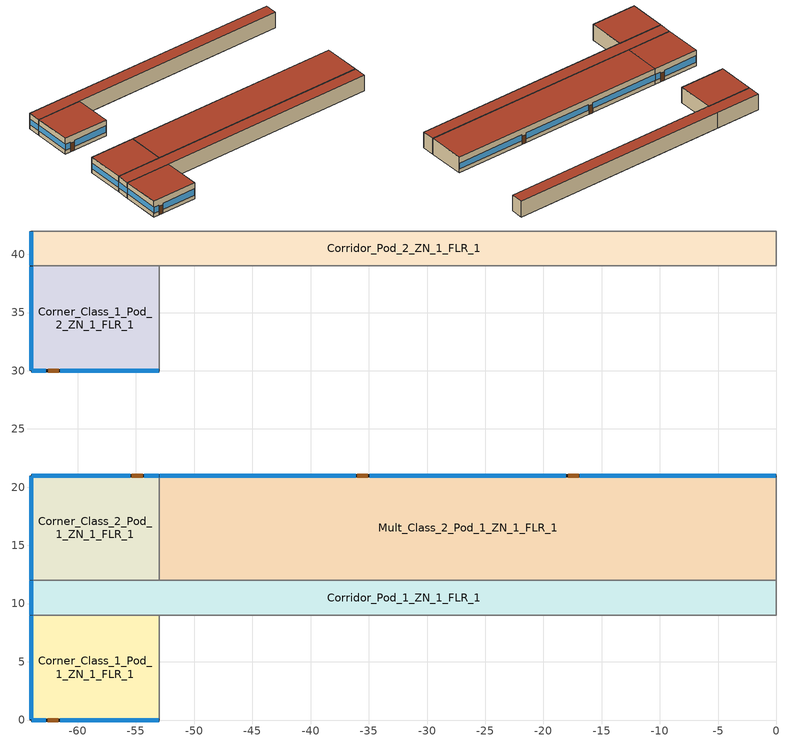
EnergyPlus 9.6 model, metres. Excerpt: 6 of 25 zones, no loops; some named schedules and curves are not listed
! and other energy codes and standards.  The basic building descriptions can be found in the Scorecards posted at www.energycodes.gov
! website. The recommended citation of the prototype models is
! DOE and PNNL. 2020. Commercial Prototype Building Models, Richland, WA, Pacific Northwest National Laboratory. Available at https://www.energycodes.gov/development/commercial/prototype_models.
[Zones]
Corner_Class_1_Pod_1_ZN_1_FLR_1
 floor ground (Corner_Class_1_Pod_1_ZN_1_FLR_1_Floor_Ffactor): -64,9 -53,9 -53,0 -64,0 z0
 wall outside (nonres_ext_wall): -64,9 -64,0 -53,0 z0:4
 wall to Mult_Class_1_Pod_1_ZN_1_FLR_1 (int_wall): -53,0 -53,9 z0:4
 wall to Corridor_Pod_1_ZN_1_FLR_1 (int_wall): -53,9 -64,9 z0:4
 window (NonresWindow_U_0.38_SHGC_0.38): -64,8.95 -64,0.05 z1.1:2.52; -63.95,0 -62.73,0 / -61.51,0 -53.05,0 z0.92:2.51
 door (Swinging Door_con): -62.59,0 -61.68,0 z0:2.13
 roof outside (nonres_roof): -64,0 -53,0 -53,9 -64,9 z4
Corridor_Pod_1_ZN_1_FLR_1
 floor ground (Corridor_Pod_1_ZN_1_FLR_1_Floor_Ffactor): -64,12 0,12 0,9 -64,9 z0
 wall outside (nonres_ext_wall): -64,12 -64,9 z0:4
 wall to Mult_Class_1_Pod_1_ZN_1_FLR_1 (int_wall): -53,9 0,9 z0:4
 wall to Main_Corridor_ZN_1_FLR_1 (int_wall): 0,9 0,12 z0:4
 wall to Mult_Class_2_Pod_1_ZN_1_FLR_1 (int_wall): 0,12 -53,12 z0:4
 wall to Corner_Class_2_Pod_1_ZN_1_FLR_1 (int_wall): -53,12 -64,12 z0:4
 window (NonresWindow_U_0.38_SHGC_0.38): -64,11.95 -64,9.05 z1.1:2.55
 roof outside (nonres_roof): -64,9 0,9 0,12 -64,12 z4
Corner_Class_2_Pod_1_ZN_1_FLR_1
 floor ground (Corner_Class_2_Pod_1_ZN_1_FLR_1_Floor_Ffactor): -64,21 -53,21 -53,12 -64,12 z0
 wall outside (nonres_ext_wall): -53,21 -64,21 -64,12 z0:4
 wall to Mult_Class_2_Pod_1_ZN_1_FLR_1 (int_wall): -53,12 -53,21 z0:4
 window (NonresWindow_U_0.38_SHGC_0.38): -64,20.95 -64,12.05 z1.1:2.52; -53.05,21 -54.27,21 / -55.49,21 -63.95,21 z0.92:2.51
 door (Swinging Door_con): -54.43,21 -55.34,21 z0:2.13
 roof outside (nonres_roof): -64,12 -53,12 -53,21 -64,21 z4
Mult_Class_2_Pod_1_ZN_1_FLR_1
 floor ground (Mult_Class_2_Pod_1_ZN_1_FLR_1_Floor_Ffactor): -53,21 0,21 0,12 -53,12 z0
 wall outside (nonres_ext_wall): 0,21 -53,21 z0:4
 wall to Main_Corridor_ZN_1_FLR_1 (int_wall): 0,12 0,21 z0:4
 window (NonresWindow_U_0.38_SHGC_0.38): -0.05,21 -16.87,21 / -18.09,21 -34.91,21 / -36.13,21 -52.95,21 z1.03:2.5
 door (Swinging Door_con): -16.98,21 -17.89,21 / -35.09,21 -36.01,21 z0:2.13
 roof outside (nonres_roof): -53,12 0,12 0,21 -53,21 z4
Corner_Class_1_Pod_2_ZN_1_FLR_1
 floor ground (Corner_Class_1_Pod_2_ZN_1_FLR_1_Floor_Ffactor): -64,39 -53,39 -53,30 -64,30 z0
 wall outside (nonres_ext_wall): -64,39 -64,30 -53,30 z0:4
 wall to Mult_Class_1_Pod_2_ZN_1_FLR_1 (int_wall): -53,30 -53,39 z0:4
 wall to Corridor_Pod_2_ZN_1_FLR_1 (int_wall): -53,39 -64,39 z0:4
 window (NonresWindow_U_0.38_SHGC_0.38): -64,38.95 -64,30.05 z1.1:2.52; -63.95,30 -62.73,30 / -61.51,30 -53.05,30 z0.92:2.51
 door (Swinging Door_con): -62.53,30 -61.62,30 z0:2.13
 roof outside (nonres_roof): -64,30 -53,30 -53,39 -64,39 z4
Corridor_Pod_2_ZN_1_FLR_1
 floor ground (Corridor_Pod_2_ZN_1_FLR_1_Floor_Ffactor): -64,42 0,42 0,39 -64,39 z0
 wall outside (nonres_ext_wall): -64,42 -64,39 z0:4
 wall to Mult_Class_1_Pod_2_ZN_1_FLR_1 (int_wall): -53,39 0,39 z0:4
 wall to Main_Corridor_ZN_1_FLR_1 (int_wall): 0,39 0,42 z0:4
 wall to Mult_Class_2_Pod_2_ZN_1_FLR_1 (int_wall): 0,42 -53,42 z0:4
 wall to Corner_Class_2_Pod_2_ZN_1_FLR_1 (int_wall): -53,42 -64,42 z0:4
 window (NonresWindow_U_0.38_SHGC_0.38): -64,41.95 -64,39.05 z1.1:2.55
 roof outside (nonres_roof): -64,39 0,39 0,42 -64,42 z4
[Building]
SchoolPrimary: North Axis {deg}=0; Terrain=City; Loads Convergence Tolerance Value {W}=0.04; Temperature Convergence Tolerance Value {deltaC}=0.2; Solar Distribution=FullInteriorAndExterior; Maximum Number of Warmup Days=25; Minimum Number of Warmup Days=6
[Site:Location]
Denver-Aurora-Buckley.AFB_CO_USA WMO=724695: Latitude {deg}=39.72; Longitude {deg}=-104.75; Time Zone {hr}=-7; Elevation {m}=1726
[SizingPeriod:DesignDay] Day of Month=21; Dry-Bulb Temperature Range Modifier Type=DefaultMultipliers; Humidity Condition Type=Wetbulb; Barometric Pressure {Pa}=82237; Rain Indicator=No; Snow Indicator=No; Daylight Saving Time Indicator=No
Name | Month | Day Type | Maximum Dry-Bulb Temperature {C} | Daily Dry-Bulb Temperature Range {deltaC} | Wetbulb or DewPoint at Maximum Dry-Bulb {C} | Wind Speed {m/s} | Wind Direction {deg} | Solar Model Indicator | Sky Clearness | ASHRAE Clear Sky Optical Depth for Beam Irradiance (taub) | ASHRAE Clear Sky Optical Depth for Diffuse Irradiance (taud)
Denver-Aurora-Buckley.AFB_CO_USA Ann Htg 99.6% Condns DB | 12 | WinterDesignDay | -17.9 | 0 | -17.9 | 2.5 | 180 | ASHRAEClearSky | 0
Denver-Aurora-Buckley.AFB_CO_USA Ann Clg .4% Condns DB=>MWB | 7 | SummerDesignDay | 33.9 | 14.8 | 15 | 3.6 | 30 | ASHRAETau |  | 0.423 | 2.02
[Site:WaterMainsTemperature]
Calculation Method=Correlation; Annual Average Outdoor Air Temperature {C}=9.95; Maximum Difference In Monthly Average Outdoor Air Temperatures {deltaC}=23.7
[Site:GroundTemperature:FCfactorMethod]
7.1, 3, -1, 0.8, -0.2, 4.8, 6.1, 13.7, 22.2, 22.7, 21.7, 18.5
[Material:NoMass] Thermal Absorptance=0.9; Solar Absorptance=0.7; Visible Absorptance=0.7
Name | Roughness | Thermal Resistance {m2-K/W}
Opaque Door panel_con | MediumRough | 0.475964
Nonres_Roof_Insulation | MediumSmooth | 5.30668
Nonres_Exterior_Wall_Insulation | MediumSmooth | 2.81828
[Construction]
Swinging Door_con: Opaque Door panel_con
InteriorFurnishings: Std Wood 6inch
int_wall: G01 13mm gypsum board, G01 13mm gypsum board
nonres_roof: F13 Built-up roofing, Nonres_Roof_Insulation, F08 Metal surface
nonres_ext_wall: F07 25mm stucco, G01 16mm gypsum board, Nonres_Exterior_Wall_Insulation, G01 16mm gypsum board
NonresWindow_U_0.38_SHGC_0.38: Nonres Window Glazing Layer
[Material]
Name | Roughness | Thickness {m} | Conductivity {W/m-K} | Density {kg/m3} | Specific Heat {J/kg-K} | Thermal Absorptance | Solar Absorptance | Visible Absorptance
Std Wood 6inch | MediumSmooth | 0.15 | 0.12 | 540 | 1210 | 0.9 | 0.7 | 0.7
F07 25mm stucco | Smooth | 0.0254 | 0.72 | 1856 | 840 | 0.9 | 0.7 | 0.7
F08 Metal surface | Smooth | 0.0008 | 45.28 | 7824 | 500
F13 Built-up roofing | Rough | 0.0095 | 0.16 | 1120 | 1460 | 0.9 | 0.77
G01 13mm gypsum board | Smooth | 0.0127 | 0.16 | 800 | 1090 | 0.9 | 0.7 | 0.5
G01 16mm gypsum board | MediumSmooth | 0.0159 | 0.16 | 800 | 1090
[WindowMaterial:SimpleGlazingSystem]
Nonres Window Glazing Layer: U-Factor {W/m2-K}=2.15774; Solar Heat Gain Coefficient=0.38; Visible Transmittance=0.418
[Construction:FfactorGroundFloor] F-Factor {W/m-K}=0.90012
Name | Area {m2} | PerimeterExposed {m}
Corner_Class_1_Pod_1_ZN_1_FLR_1_Floor_Ffactor; Corner_Class_2_Pod_1_ZN_1_FLR_1_Floor_Ffactor; Corner_Class_1_Pod_2_ZN_1_FLR_1_Floor_Ffactor | 99 | 20
Corridor_Pod_1_ZN_1_FLR_1_Floor_Ffactor; Corridor_Pod_2_ZN_1_FLR_1_Floor_Ffactor | 192 | 3
Mult_Class_2_Pod_1_ZN_1_FLR_1_Floor_Ffactor | 477 | 53
[Zone] Type=1; Multiplier=1; Ceiling Height {m}=4; Floor Area {m2}=autocalculate; Part of Total Floor Area=Yes
Name | Volume {m3}
Corner_Class_1_Pod_1_ZN_1_FLR_1; Corner_Class_2_Pod_1_ZN_1_FLR_1; Corner_Class_1_Pod_2_ZN_1_FLR_1 | 396
Corridor_Pod_1_ZN_1_FLR_1; Corridor_Pod_2_ZN_1_FLR_1 | 768
Mult_Class_2_Pod_1_ZN_1_FLR_1 | 1908
[InternalMass] Construction=InteriorFurnishings
Name | Zone or ZoneList | Surface Area {m2}
Corner_Class_1_Pod_1_ZN_1_FLR_1_InternalMass_1 | Corner_Class_1_Pod_1_ZN_1_FLR_1 | 198
Corridor_Pod_1_ZN_1_FLR_1_InternalMass_1 | Corridor_Pod_1_ZN_1_FLR_1 | 384
Corner_Class_2_Pod_1_ZN_1_FLR_1_InternalMass_1 | Corner_Class_2_Pod_1_ZN_1_FLR_1 | 198
Mult_Class_2_Pod_1_ZN_1_FLR_1_InternalMass_1 | Mult_Class_2_Pod_1_ZN_1_FLR_1 | 954
Corner_Class_1_Pod_2_ZN_1_FLR_1_InternalMass_1 | Corner_Class_1_Pod_2_ZN_1_FLR_1 | 198
Corridor_Pod_2_ZN_1_FLR_1_InternalMass_1 | Corridor_Pod_2_ZN_1_FLR_1 | 384
[People] Number of People Schedule=BLDG_OCC_SCH; Fraction Radiant=0.3; Sensible Heat Fraction=AUTOCALCULATE; Activity Level Schedule=ACTIVITY_SCH; Enable ASHRAE 55 Comfort Warnings=No; Mean Radiant Temperature Calculation Type=ZoneAveraged; Work Efficiency Schedule=WORK_EFF_SCH; Clothing Insulation Calculation Method=ClothingInsulationSchedule; Clothing Insulation Schedule=CLOTHING_SCH; Air Velocity Schedule=AIR_VELO_SCH; Thermal Comfort Model 1 Type=FANGER
Name | Zone or ZoneList or Space or SpaceList | Number of People Calculation Method | Floor Area per Person {m2/person} | Number of People
Corner_Class_1_Pod_1_ZN_1_FLR_1 | Corner_Class_1_Pod_1_ZN_1_FLR_1 | Area/Person | 3.716
Corridor_Pod_1_ZN_1_FLR_1 | Corridor_Pod_1_ZN_1_FLR_1 | People |  | 0
Corner_Class_2_Pod_1_ZN_1_FLR_1 | Corner_Class_2_Pod_1_ZN_1_FLR_1 | Area/Person | 3.716
Mult_Class_2_Pod_1_ZN_1_FLR_1 | Mult_Class_2_Pod_1_ZN_1_FLR_1 | Area/Person | 3.716
Corner_Class_1_Pod_2_ZN_1_FLR_1 | Corner_Class_1_Pod_2_ZN_1_FLR_1 | Area/Person | 3.716
Corridor_Pod_2_ZN_1_FLR_1 | Corridor_Pod_2_ZN_1_FLR_1 | People |  | 0
[Lights] Design Level Calculation Method=Watts/Area; Return Air Fraction=0; Fraction Radiant=0.37; Fraction Visible=0.2; Fraction Replaceable=1; Return Air Fraction Calculated from Plenum Temperature=No
Name | Zone or ZoneList or Space or SpaceList | Schedule | Watts per Zone Floor Area {W/m2}
Corner_Class_1_Pod_1_ZN_1_FLR_1_Lights | Corner_Class_1_Pod_1_ZN_1_FLR_1 | BLDG_LIGHT_CLASSROOM_SCH | 9.9028
Corridor_Pod_1_ZN_1_FLR_1_Lights | Corridor_Pod_1_ZN_1_FLR_1 | BLDG_LIGHT_CORRIDOR_SCH | 7.10418
Corner_Class_2_Pod_1_ZN_1_FLR_1_Lights | Corner_Class_2_Pod_1_ZN_1_FLR_1 | BLDG_LIGHT_CLASSROOM_SCH | 9.9028
Mult_Class_2_Pod_1_ZN_1_FLR_1_Lights | Mult_Class_2_Pod_1_ZN_1_FLR_1 | BLDG_LIGHT_CLASSROOM_SCH | 9.9028
Corner_Class_1_Pod_2_ZN_1_FLR_1_Lights | Corner_Class_1_Pod_2_ZN_1_FLR_1 | BLDG_LIGHT_CLASSROOM_SCH | 9.9028
Corridor_Pod_2_ZN_1_FLR_1_Lights | Corridor_Pod_2_ZN_1_FLR_1 | BLDG_LIGHT_CORRIDOR_SCH | 7.10418
[ElectricEquipment] Schedule=BLDG_EQUIP_SCH; Design Level Calculation Method=EquipmentLevel; Fraction Latent=0; Fraction Radiant=0.5; Fraction Lost=0
Name | Zone or ZoneList or Space or SpaceList | Design Level {W}
Corner_Class_1_Pod_1_ZN_1_FLR_1_PlugMisc_Equip | Corner_Class_1_Pod_1_ZN_1_FLR_1 | 1485
Corridor_Pod_1_ZN_1_FLR_1_PlugMisc_Equip | Corridor_Pod_1_ZN_1_FLR_1 | 768
Corner_Class_2_Pod_1_ZN_1_FLR_1_PlugMisc_Equip | Corner_Class_2_Pod_1_ZN_1_FLR_1 | 1485
Mult_Class_2_Pod_1_ZN_1_FLR_1_PlugMisc_Equip | Mult_Class_2_Pod_1_ZN_1_FLR_1 | 7155
Corner_Class_1_Pod_2_ZN_1_FLR_1_PlugMisc_Equip | Corner_Class_1_Pod_2_ZN_1_FLR_1 | 1485
Corridor_Pod_2_ZN_1_FLR_1_PlugMisc_Equip | Corridor_Pod_2_ZN_1_FLR_1 | 768
[Daylighting:Controls] Daylighting Method=SplitFlux; Lighting Control Type=Stepped; Minimum Input Power Fraction for Continuous or ContinuousOff Dimming Control=0.3; Minimum Light Output Fraction for Continuous or ContinuousOff Dimming Control=0.2; Number of Stepped Control Steps=3; Probability Lighting will be Reset When Needed in Manual Stepped Control=1; Maximum Allowable Discomfort Glare Index=22; Illuminance Setpoint at Reference Point 1 {lux}=377; Illuminance Setpoint at Reference Point 2 {lux}=377
Name | Zone or Space | Glare Calculation Daylighting Reference Point | Glare Calculation Azimuth Angle of View Direction Clockwise from Zone y-Axis {deg} | Daylighting Reference Point 1 | Fraction of Lights Controlled by Reference Point 1 | Daylighting Reference Point 2 | Fraction of Lights Controlled by Reference Point 2
Corner_Class_1_Pod_1_ZN_1_FLR_1_DaylCtrl | Corner_Class_1_Pod_1_ZN_1_FLR_1 | Corner_Class_1_Pod_1_ZN_1_FLR_1_DaylRefPt1 | 180 | Corner_Class_1_Pod_1_ZN_1_FLR_1_DaylRefPt1 | 0.56 | Corner_Class_1_Pod_1_ZN_1_FLR_1_DaylRefPt2 | 0.2
Corner_Class_2_Pod_1_ZN_1_FLR_1_DaylCtrl | Corner_Class_2_Pod_1_ZN_1_FLR_1 | Corner_Class_2_Pod_1_ZN_1_FLR_1_DaylRefPt1 | 270 | Corner_Class_2_Pod_1_ZN_1_FLR_1_DaylRefPt1 | 0.56 | Corner_Class_2_Pod_1_ZN_1_FLR_1_DaylRefPt2 | 0.22
Mult_Class_2_Pod_1_ZN_1_FLR_1_DaylCtrl | Mult_Class_2_Pod_1_ZN_1_FLR_1 | Mult_Class_2_Pod_1_ZN_1_FLR_1_DaylRefPt1 | 0 | Mult_Class_2_Pod_1_ZN_1_FLR_1_DaylRefPt1 | 0.28 | Mult_Class_2_Pod_1_ZN_1_FLR_1_DaylRefPt2 | 0.28
Corner_Class_1_Pod_2_ZN_1_FLR_1_DaylCtrl | Corner_Class_1_Pod_2_ZN_1_FLR_1 | Corner_Class_1_Pod_2_ZN_1_FLR_1_DaylRefPt1 | 180 | Corner_Class_1_Pod_2_ZN_1_FLR_1_DaylRefPt1 | 0.56 | Corner_Class_1_Pod_2_ZN_1_FLR_1_DaylRefPt2 | 0.2
[ZoneInfiltration:DesignFlowRate] Schedule=INFIL_SCH_PNNL; Design Flow Rate Calculation Method=Flow/ExteriorArea; Constant Term Coefficient=0; Temperature Term Coefficient=0; Velocity Term Coefficient=0.224; Velocity Squared Term Coefficient=0
Name | Zone or ZoneList | Flow per Exterior Surface Area {m3/s-m2}
Corner_Class_1_Pod_1_ZN_1_FLR_1_Infiltration | Corner_Class_1_Pod_1_ZN_1_FLR_1 | 0.000254325
Corridor_Pod_1_ZN_1_FLR_1_Infiltration | Corridor_Pod_1_ZN_1_FLR_1 | 3.35686e-05
Corner_Class_2_Pod_1_ZN_1_FLR_1_Infiltration | Corner_Class_2_Pod_1_ZN_1_FLR_1 | 0.000254325
Mult_Class_2_Pod_1_ZN_1_FLR_1_Infiltration | Mult_Class_2_Pod_1_ZN_1_FLR_1 | 0.00017524
Corner_Class_1_Pod_2_ZN_1_FLR_1_Infiltration | Corner_Class_1_Pod_2_ZN_1_FLR_1 | 0.000254325
Corridor_Pod_2_ZN_1_FLR_1_Infiltration | Corridor_Pod_2_ZN_1_FLR_1 | 3.35686e-05
[Exterior:Lights] Control Option=AstronomicalClock
Name | Schedule | Design Level {W}
Exterior_Lights_a | Exterior_lighting_schedule_a | 150.48
Exterior_Lights_b | Exterior_lighting_schedule_b_2016 | 1645.9
Exterior_Lights_c | Exterior_lighting_schedule_c_2016 | 584.3
[AvailabilityManager:NightCycle] Applicability Schedule=Always_On; Fan Schedule=HVACOperationSchd; Control Type=CycleOnAny; Thermostat Tolerance {deltaC}=1; Cycling Run Time Control Type=FixedRunTime; Cycling Run Time {s}=1800
VAV_POD_1 Availability Manager; VAV_POD_2 Availability Manager; VAV_POD_3 Availability Manager; VAV_OTHER Availability Manager; PSZ-AC_2:5 Availability Manager; PSZ-AC_1:6 Availability Manager; PSZ-AC_2:7 Availability Manager
[Refrigeration:CompressorRack] Heat Rejection Location=ZONE; Design Condenser Fan Power {W}=350; Condenser Type=AIRCOOLED
Name | Design Compressor Rack COP {W/W} | Compressor Rack COP Function of Temperature Curve | Condenser Fan Power Function of Temperature Curve | Refrigeration Case Name or WalkIn Name or CaseAndWalkInList
RACK1 | 1.5 | RACK1_RackCOPfTCurve | RACK1_RackCondFanCurve2 | RACK1CaseList
RACK2 | 3 | RACK2_RackCOPfTCurve |  | RACK2CaseList
[EnergyManagementSystem:Sensor]
Name | Output:Variable or Output:Meter | Output:Variable or Output:Meter Index Key
Facility_Int_LTG | InteriorLights:Electricity
OAT_F | Site Outdoor Air Drybulb Temperature
OAT | Site Outdoor Air Drybulb Temperature | Environment
ActualOccupancy | Schedule Value | Offices Binary Occupancy
[EnergyManagementSystem:GlobalVariable]
Wired_LTG
BoilerType; CapRated; EtRated; PLRx; Ecx; SkinLossRate
[EnergyManagementSystem:Program]
Transformer_Load_Prog: SET Wired_LTG = Facility_Int_LTG*0.0119
OA_BASED_OPTIMUM_START_EMS_Program: IF DaylightSavings==0 && DayOfWeek>1 && DayOfWeek<>7 && Hour==6 && OAT<23.9 && OAT>1.7; SET CLGSETP_SCH_Actuator = 26.7; SET HTGSETP_SCH_Actuator = 15.6; ELSEIF DaylightSavings==1 && DayOfWeek>1 && DayOfWeek<>7 && Hour==5 && OAT<23.9 && OAT>1.7; SET CLGSETP_SCH_Actuator = 26.7; SET HTGSETP_SCH_Actuator = 15.6; ELSE; SET CLGSETP_SCH_Actuator = NULL; SET HTGSETP_SCH_Actuator = NULL; ENDIF
SetBoilerPar: SET CapRated =  323474.69; SET EtRated =  0.8; SET CapRated = (CapRated *3.412)/1000; SET SkinLossRate = 0.02; SET BoilerType = 1; IF BoilerType  == 1; IF CapRated >10000; SET PLRx = 0.2; ELSEIF CapRated >5000; SET PLRx = 0.25; ELSEIF CapRated >1000; SET PLRx = 0.33; ELSE; SET BoilerType = 2; SET PLRx = 0.2; ENDIF; ELSE; SET PLRx = 0.2; ENDIF; IF BoilerType == 1; SET CurveX = 0.975 + 0.305 * PLRx - 0.527 * (PLRx^2) + 0.249 * (PLRx^3); ELSE; SET CurveX = 0.907 + 0.320 * PLRx - 0.420 * (PLRx^2) + 0.193 * (PLRx^3); ENDIF; SET LoadX = CapRated * PLRx; SET Etx = CurveX * EtRated; SET InputEx = LoadX/Etx; SET SkinEx = CapRated * SkinLossRate; SET Ecx = (LoadX + SkinEx)/InputEx
SetBoilerCurve: IF BoilerPLR >= PLRx; IF BoilerType == 1; SET BoilerCurve = 0.975 + 0.305*BoilerPLR - 0.527*(BoilerPLR^2) + 0.249*(BoilerPLR^3); ELSE; SET BoilerCurve = 0.907 + 0.320*BoilerPLR - 0.420*(BoilerPLR^2) + 0.193*(BoilerPLR^3); ENDIF; ELSE; IF BoilerPLR == 0; SET BoilerCurve = NULL; ELSE; IF BoilerPLR <0.05; SET BoilerCurve = (0.05/(0.05 + SkinLossRate)) * (Ecx/EtRated); ELSE; SET BoilerCurve = (BoilerPLR/(BoilerPLR + SkinLossRate)) * (Ecx/EtRated); ENDIF; ENDIF; ENDIF
SET_cCL1_Pod_1_ZN_1_FLR_1_Light_EMS_Program: SET cCL1_Pod_1_ZN_1_FLR_1_LSr_IP=0.093*cCL1_Pod_1_ZN_1_FLR_1_LSr/cCL1_Pod_1_ZN_1_FLR_1_Area; IF (cCL1_Pod_1_ZN_1_FLR_1_OSr <= 0) && (cCL1_Pod_1_ZN_1_FLR_1_LSr_IP >= 0.02); SET cCL1_Pod_1_ZN_1_FLR_1_LAr = 0.02*cCL1_Pod_1_ZN_1_FLR_1_Area/0.09290304; ELSE; SET cCL1_Pod_1_ZN_1_FLR_1_LAr = NULL; ENDIF
SET_mCl1_Pod_1_ZN_1_FLR_1_Light_EMS_Program: SET mCl1_Pod_1_ZN_1_FLR_1_LSr_IP=0.093*mCl1_Pod_1_ZN_1_FLR_1_LSr/mCl1_Pod_1_ZN_1_FLR_1_Area; IF (mCl1_Pod_1_ZN_1_FLR_1_OSr <= 0) && (mCl1_Pod_1_ZN_1_FLR_1_LSr_IP >= 0.02); SET mCl1_Pod_1_ZN_1_FLR_1_LAr = 0.02*mCl1_Pod_1_ZN_1_FLR_1_Area/0.09290304; ELSE; SET mCl1_Pod_1_ZN_1_FLR_1_LAr = NULL; ENDIF
SET_cPOD1_ZN_1_FLR_1_Light_EMS_Program: SET cPOD1_ZN_1_FLR_1_LSr_IP=0.093*cPOD1_ZN_1_FLR_1_LSr/cPOD1_ZN_1_FLR_1_Area; IF (cPOD1_ZN_1_FLR_1_OSr <= 0) && (cPOD1_ZN_1_FLR_1_LSr_IP >= 0.02); SET cPOD1_ZN_1_FLR_1_LAr = 0.02*cPOD1_ZN_1_FLR_1_Area/0.09290304; ELSE; SET cPOD1_ZN_1_FLR_1_LAr = NULL; ENDIF
SET_cCL2_Pod_1_ZN_1_FLR_1_Light_EMS_Program: SET cCL2_Pod_1_ZN_1_FLR_1_LSr_IP=0.093*cCL2_Pod_1_ZN_1_FLR_1_LSr/cCL2_Pod_1_ZN_1_FLR_1_Area; IF (cCL2_Pod_1_ZN_1_FLR_1_OSr <= 0) && (cCL2_Pod_1_ZN_1_FLR_1_LSr_IP >= 0.02); SET cCL2_Pod_1_ZN_1_FLR_1_LAr = 0.02*cCL2_Pod_1_ZN_1_FLR_1_Area/0.09290304; ELSE; SET cCL2_Pod_1_ZN_1_FLR_1_LAr = NULL; ENDIF
SET_mCl2_Pod_1_ZN_1_FLR_1_Light_EMS_Program: SET mCl2_Pod_1_ZN_1_FLR_1_LSr_IP=0.093*mCl2_Pod_1_ZN_1_FLR_1_LSr/mCl2_Pod_1_ZN_1_FLR_1_Area; IF (mCl2_Pod_1_ZN_1_FLR_1_OSr <= 0) && (mCl2_Pod_1_ZN_1_FLR_1_LSr_IP >= 0.02); SET mCl2_Pod_1_ZN_1_FLR_1_LAr = 0.02*mCl2_Pod_1_ZN_1_FLR_1_Area/0.09290304; ELSE; SET mCl2_Pod_1_ZN_1_FLR_1_LAr = NULL; ENDIF
SET_cCL1_Pod_2_ZN_1_FLR_1_Light_EMS_Program: SET cCL1_Pod_2_ZN_1_FLR_1_LSr_IP=0.093*cCL1_Pod_2_ZN_1_FLR_1_LSr/cCL1_Pod_2_ZN_1_FLR_1_Area; IF (cCL1_Pod_2_ZN_1_FLR_1_OSr <= 0) && (cCL1_Pod_2_ZN_1_FLR_1_LSr_IP >= 0.02); SET cCL1_Pod_2_ZN_1_FLR_1_LAr = 0.02*cCL1_Pod_2_ZN_1_FLR_1_Area/0.09290304; ELSE; SET cCL1_Pod_2_ZN_1_FLR_1_LAr = NULL; ENDIF
SET_mCl1_Pod_2_ZN_1_FLR_1_Light_EMS_Program: SET mCl1_Pod_2_ZN_1_FLR_1_LSr_IP=0.093*mCl1_Pod_2_ZN_1_FLR_1_LSr/mCl1_Pod_2_ZN_1_FLR_1_Area; IF (mCl1_Pod_2_ZN_1_FLR_1_OSr <= 0) && (mCl1_Pod_2_ZN_1_FLR_1_LSr_IP >= 0.02); SET mCl1_Pod_2_ZN_1_FLR_1_LAr = 0.02*mCl1_Pod_2_ZN_1_FLR_1_Area/0.09290304; ELSE; SET mCl1_Pod_2_ZN_1_FLR_1_LAr = NULL; ENDIF
SET_cPOD2_ZN_1_FLR_1_Light_EMS_Program: SET cPOD2_ZN_1_FLR_1_LSr_IP=0.093*cPOD2_ZN_1_FLR_1_LSr/cPOD2_ZN_1_FLR_1_Area; IF (cPOD2_ZN_1_FLR_1_OSr <= 0) && (cPOD2_ZN_1_FLR_1_LSr_IP >= 0.02); SET cPOD2_ZN_1_FLR_1_LAr = 0.02*cPOD2_ZN_1_FLR_1_Area/0.09290304; ELSE; SET cPOD2_ZN_1_FLR_1_LAr = NULL; ENDIF
